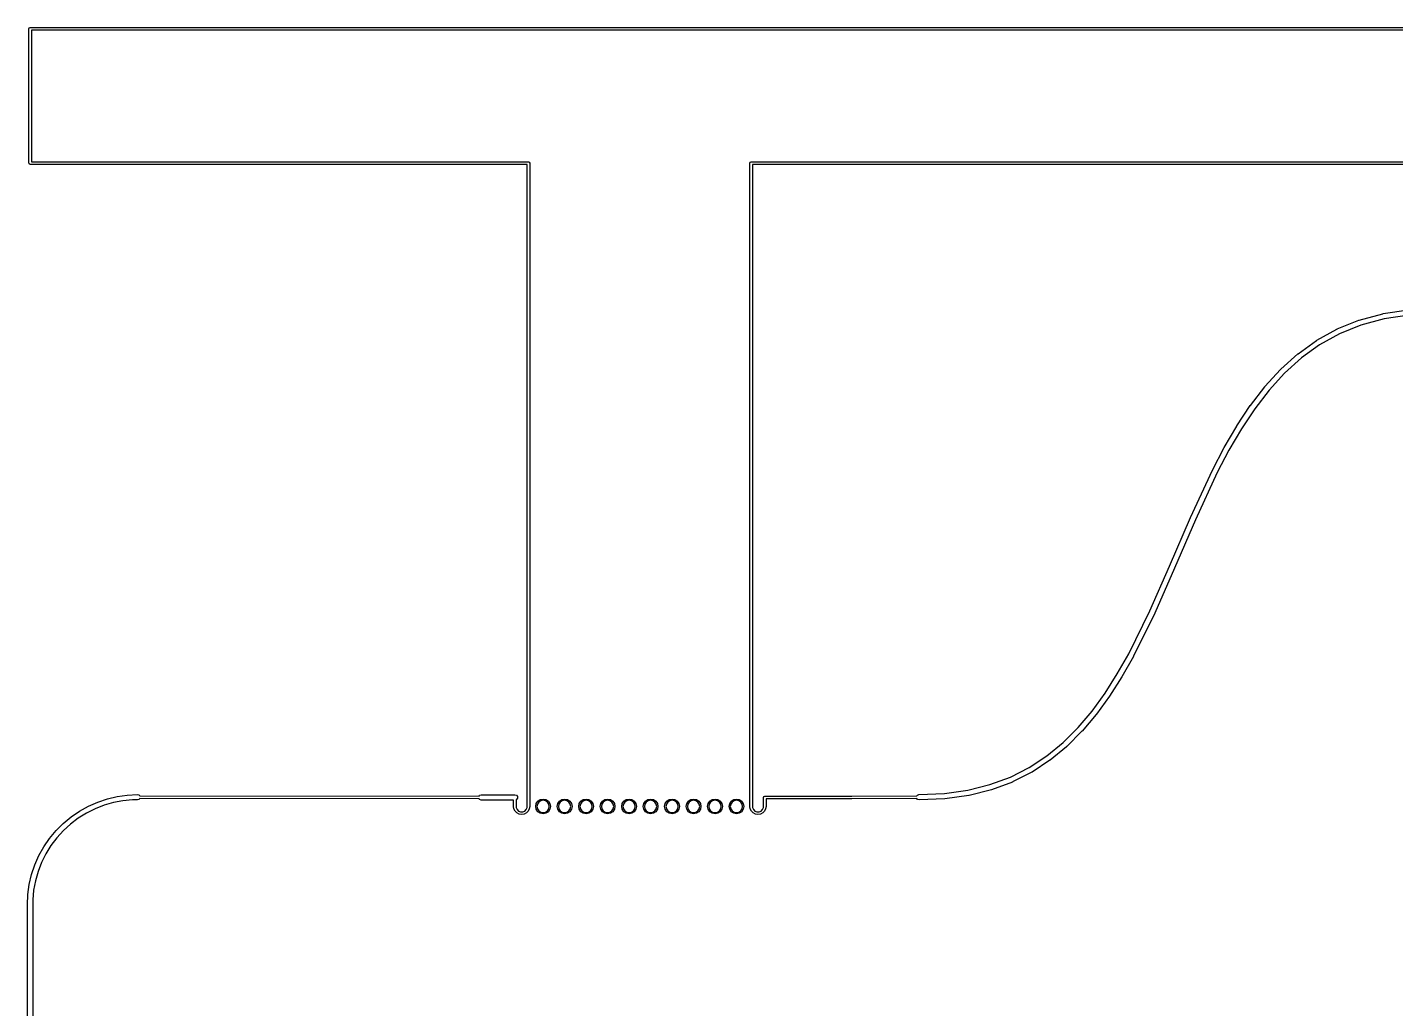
# Model space of a CAD drawing. Extents: x 3.5 to 9.7, y -11.3 to 0.2.
# Drawn here: x 3.453 to 5.459, y -1.265 to 0.173 of the extents above; entities that cross this region are included whole.
import ezdxf

# ---------------------------------------------------------------- set-up
doc = ezdxf.new("R2010")
doc.units = 0
doc.header["$MEASUREMENT"] = 0
doc.layers.add('BLACK', color=7, linetype='CONTINUOUS')

msp = doc.modelspace()

# ---------------------------------------------------------------- linework, layer by layer
at = {"layer": 'BLACK', "linetype": 'CONTINUOUS'}
for p, q in [((3.45512, 0.171163), (3.4557, 0.172555)), ((3.45512, -0.025688), (3.45512, 0.171163)), ((3.4557, 0.172555), (3.45709, 0.173131)), ((3.45709, 0.173131), (4.18761, 0.173131)), ((4.18761, 0.169194), (3.45906, 0.169194)), ((3.45906, 0.169194), (3.45906, -0.023719)), ((4.18761, 0.173131), (4.51438, 0.173131)), ((4.51438, 0.169194), (4.18761, 0.169194)), ((4.51438, 0.173131), (9.7063, 0.173131)), ((9.70433, 0.169194), (4.51438, 0.169194)), ((3.4557, -0.02708), (3.45512, -0.025688)), ((3.45709, -0.027656), (3.4557, -0.02708)), ((4.18564, -0.027656), (3.45709, -0.027656)), ((3.45906, -0.023719), (4.18761, -0.023719)), ((4.18564, -0.968795), (4.18564, -0.027656)), ((4.18761, -0.023719), (4.189, -0.024296)), ((4.189, -0.024296), (4.18958, -0.025688)), ((4.18958, -0.025688), (4.18958, -0.968795)), ((4.51241, -0.025688), (4.51299, -0.024296)), ((4.51241, -0.968795), (4.51241, -0.025688)), ((4.51299, -0.024296), (4.51438, -0.023719)), ((4.51438, -0.023719), (7.48642, -0.023719)), ((4.51635, -0.027656), (4.51635, -0.968795)), ((7.48445, -0.027656), (4.51635, -0.027656)), ((5.37337, -0.268916), (5.40528, -0.256008)), ((5.40528, -0.256008), (5.40553, -0.255991)), ((5.40553, -0.255991), (5.40573, -0.255858)), ((5.40573, -0.255858), (5.44024, -0.246507)), ((5.44209, -0.254165), (5.40802, -0.263396)), ((5.44024, -0.246507), (5.44047, -0.246518)), ((5.44047, -0.246518), (5.44068, -0.246415)), ((5.44068, -0.246415), (5.47789, -0.240749)), ((5.47887, -0.248564), (5.44209, -0.254165)), ((5.34351, -0.285419), (5.37294, -0.269122)), ((5.37655, -0.276126), (5.34753, -0.292196)), ((5.37294, -0.269122), (5.37318, -0.269075)), ((5.37318, -0.269075), (5.37337, -0.268916)), ((5.40802, -0.263396), (5.37655, -0.276126)), ((5.31601, -0.30515), (5.34312, -0.285667)), ((5.34753, -0.292196), (5.32079, -0.311418)), ((5.34312, -0.285667), (5.34335, -0.285594)), ((5.34335, -0.285594), (5.34351, -0.285419)), ((5.29074, -0.327856), (5.31568, -0.30542)), ((5.32079, -0.311418), (5.29615, -0.333582)), ((5.31568, -0.30542), (5.31588, -0.30533)), ((5.31588, -0.30533), (5.31601, -0.30515)), ((5.26749, -0.353261), (5.29046, -0.328127)), ((5.29615, -0.333582), (5.27342, -0.35845)), ((5.29046, -0.328127), (5.29064, -0.328029)), ((5.29064, -0.328029), (5.29074, -0.327856)), ((5.24608, -0.381071), (5.26728, -0.353516)), ((5.27342, -0.35845), (5.25241, -0.385761)), ((5.26728, -0.353516), (5.26742, -0.353419)), ((5.26742, -0.353419), (5.26749, -0.353261)), ((5.24603, -0.381208), (5.24608, -0.381071)), ((5.22627, -0.410981), (5.24592, -0.381299)), ((5.25241, -0.385761), (5.2329, -0.415231)), ((5.24592, -0.381299), (5.24603, -0.381208)), ((5.20784, -0.442678), (5.22615, -0.411176)), ((5.2329, -0.415231), (5.2147, -0.446558)), ((5.22615, -0.411176), (5.22624, -0.411096)), ((5.22624, -0.411096), (5.22627, -0.410981)), ((5.19054, -0.47584), (5.20776, -0.442836)), ((5.2147, -0.446558), (5.19757, -0.4794)), ((5.20776, -0.442836), (5.20782, -0.44277)), ((5.20782, -0.44277), (5.20784, -0.442678)), ((5.15836, -0.545196), (5.19046, -0.476004)), ((5.19757, -0.4794), (5.16553, -0.548461)), ((5.19046, -0.476004), (5.19053, -0.475934)), ((5.19053, -0.475934), (5.19054, -0.47584)), ((5.12769, -0.616471), (5.15832, -0.545297)), ((5.16553, -0.548461), (5.13492, -0.6196)), ((5.15832, -0.545297), (5.15836, -0.545253)), ((5.15836, -0.545253), (5.15836, -0.545196)), ((5.0987, -0.682228), (5.12769, -0.616471)), ((5.1349, -0.619633), (5.10587, -0.685483)), ((5.13492, -0.6196), (5.1349, -0.619614)), ((5.1349, -0.619614), (5.1349, -0.619633)), ((5.06767, -0.745062), (5.0987, -0.682228)), ((5.10579, -0.685637), (5.07468, -0.748647)), ((5.10581, -0.685549), (5.10579, -0.685637)), ((5.10587, -0.685483), (5.10581, -0.685549)), ((5.05094, -0.774641), (5.06767, -0.745062)), ((5.07458, -0.748842), (5.05775, -0.778604)), ((5.0746, -0.748729), (5.07458, -0.748842)), ((5.07468, -0.748647), (5.0746, -0.748729)), ((5.03312, -0.802702), (5.05094, -0.774641)), ((5.05764, -0.778776), (5.03971, -0.807026)), ((5.05767, -0.778675), (5.05764, -0.778776)), ((5.05775, -0.778604), (5.05767, -0.778675)), ((5.01405, -0.828969), (5.03312, -0.802702)), ((5.03957, -0.807229), (5.02034, -0.833713)), ((5.03961, -0.807107), (5.03957, -0.807229)), ((5.03971, -0.807026), (5.03961, -0.807107)), ((4.99356, -0.853204), (5.01405, -0.828969)), ((5.02016, -0.833942), (4.99946, -0.858417)), ((5.02022, -0.833802), (5.02016, -0.833942)), ((5.02034, -0.833713), (5.02022, -0.833802)), ((4.97148, -0.875186), (4.99356, -0.853204)), ((4.99923, -0.858665), (4.9769, -0.8809)), ((4.99931, -0.858509), (4.99923, -0.858665)), ((4.99946, -0.858417), (4.99931, -0.858509)), ((4.94765, -0.894713), (4.97148, -0.875186)), ((4.97661, -0.881155), (4.95248, -0.900934)), ((4.97672, -0.880989), (4.97661, -0.881155)), ((4.9769, -0.8809), (4.97672, -0.880989)), ((4.92193, -0.9116), (4.94765, -0.894713)), ((4.95215, -0.90118), (4.92607, -0.918302)), ((4.95228, -0.901013), (4.95215, -0.90118)), ((4.95248, -0.900934), (4.95228, -0.901013)), ((4.89418, -0.925683), (4.92193, -0.9116)), ((4.92569, -0.918522), (4.89754, -0.932806)), ((4.92585, -0.918362), (4.92569, -0.918522)), ((4.92607, -0.918302), (4.92585, -0.918362)), ((4.83203, -0.944878), (4.86425, -0.936818)), ((4.86425, -0.936818), (4.89418, -0.925683)), ((4.89713, -0.932985), (4.86679, -0.944274)), ((4.89731, -0.932842), (4.89713, -0.932985)), ((4.89754, -0.932806), (4.89731, -0.932842)), ((3.54262, -0.968328), (3.55626, -0.962306)), ((3.55626, -0.962306), (3.57039, -0.957568)), ((3.57039, -0.957568), (3.58491, -0.954154)), ((3.59333, -0.96059), (3.57938, -0.963199)), ((3.58491, -0.954154), (3.59967, -0.952094)), ((3.60747, -0.95928), (3.59333, -0.96059)), ((3.59967, -0.952094), (3.61457, -0.951406)), ((3.61457, -0.95928), (3.60747, -0.95928)), ((3.61457, -0.951406), (3.61457, -0.951405)), ((3.61457, -0.951405), (3.61654, -0.951932)), ((3.61654, -0.958751), (3.61457, -0.959279)), ((3.61457, -0.959279), (3.61457, -0.95928)), ((3.61654, -0.951932), (3.61798, -0.953373)), ((3.61798, -0.957311), (3.61654, -0.958751)), ((3.61798, -0.953373), (3.61798, -0.953374)), ((3.61798, -0.953374), (4.11531, -0.953542)), ((4.11531, -0.957479), (3.61798, -0.957311)), ((4.11531, -0.953542), (4.1162, -0.952327)), ((4.1162, -0.958697), (4.11531, -0.957479)), ((4.1162, -0.952327), (4.11851, -0.951575)), ((4.11851, -0.959449), (4.1162, -0.958697)), ((4.11851, -0.951575), (4.16792, -0.951575)), ((4.16595, -0.959449), (4.11851, -0.959449)), ((4.16595, -0.968795), (4.16595, -0.959449)), ((4.16792, -0.951575), (4.17024, -0.952327)), ((4.17024, -0.958697), (4.16989, -0.958809)), ((4.16989, -0.958809), (4.16989, -0.968795)), ((4.17024, -0.952327), (4.17167, -0.954295)), ((4.17167, -0.956728), (4.17024, -0.958697)), ((4.17167, -0.954295), (4.17167, -0.956728)), ((4.19926, -0.964652), (4.20161, -0.961139)), ((4.20288, -0.962408), (4.20092, -0.965339)), ((4.20161, -0.961139), (4.20512, -0.958792)), ((4.20581, -0.960451), (4.20288, -0.962408)), ((4.20512, -0.958792), (4.20926, -0.957968)), ((4.20926, -0.959763), (4.20581, -0.960451)), ((4.20926, -0.957968), (4.21341, -0.958792)), ((4.21272, -0.960451), (4.20926, -0.959763)), ((4.21565, -0.962408), (4.21272, -0.960451)), ((4.21341, -0.958792), (4.21692, -0.961139)), ((4.21761, -0.965339), (4.21565, -0.962408)), ((4.21692, -0.961139), (4.21926, -0.964652)), ((4.23076, -0.964652), (4.2331, -0.961139)), ((4.23437, -0.962408), (4.23241, -0.965339)), ((4.2331, -0.961139), (4.23661, -0.958792)), ((4.2373, -0.960451), (4.23437, -0.962408)), ((4.23661, -0.958792), (4.24076, -0.957968)), ((4.24076, -0.959763), (4.2373, -0.960451)), ((4.24076, -0.957968), (4.2449, -0.958792)), ((4.24421, -0.960451), (4.24076, -0.959763)), ((4.24714, -0.962408), (4.24421, -0.960451)), ((4.2449, -0.958792), (4.24841, -0.961139)), ((4.2491, -0.965339), (4.24714, -0.962408)), ((4.24841, -0.961139), (4.25076, -0.964652)), ((4.26225, -0.964652), (4.2646, -0.961139)), ((4.26587, -0.962408), (4.26391, -0.965339)), ((4.2646, -0.961139), (4.26811, -0.958792)), ((4.2688, -0.960451), (4.26587, -0.962408)), ((4.26811, -0.958792), (4.27225, -0.957968)), ((4.27225, -0.959763), (4.2688, -0.960451)), ((4.27225, -0.957968), (4.2764, -0.958792)), ((4.27571, -0.960451), (4.27225, -0.959763)), ((4.27864, -0.962408), (4.27571, -0.960451)), ((4.2764, -0.958792), (4.27991, -0.961139)), ((4.2806, -0.965339), (4.27864, -0.962408)), ((4.27991, -0.961139), (4.28226, -0.964652)), ((4.29375, -0.964652), (4.29609, -0.961139)), ((4.29736, -0.962408), (4.29541, -0.965339)), ((4.29609, -0.961139), (4.29961, -0.958792)), ((4.30029, -0.960451), (4.29736, -0.962408)), ((4.29961, -0.958792), (4.30375, -0.957968)), ((4.30375, -0.959763), (4.30029, -0.960451)), ((4.30375, -0.957968), (4.30789, -0.958792)), ((4.30721, -0.960451), (4.30375, -0.959763)), ((4.31014, -0.962408), (4.30721, -0.960451)), ((4.30789, -0.958792), (4.31141, -0.961139)), ((4.31209, -0.965339), (4.31014, -0.962408)), ((4.31141, -0.961139), (4.31375, -0.964652)), ((4.32524, -0.964652), (4.32759, -0.961139)), ((4.32886, -0.962408), (4.3269, -0.965339)), ((4.32759, -0.961139), (4.3311, -0.958792)), ((4.33179, -0.960451), (4.32886, -0.962408)), ((4.3311, -0.958792), (4.33525, -0.957968)), ((4.33525, -0.959763), (4.33179, -0.960451)), ((4.33525, -0.957968), (4.33939, -0.958792)), ((4.3387, -0.960451), (4.33525, -0.959763)), ((4.34163, -0.962408), (4.3387, -0.960451)), ((4.33939, -0.958792), (4.3429, -0.961139)), ((4.34359, -0.965339), (4.34163, -0.962408)), ((4.3429, -0.961139), (4.34525, -0.964652)), ((4.35674, -0.964652), (4.35909, -0.961139)), ((4.36036, -0.962408), (4.3584, -0.965339)), ((4.35909, -0.961139), (4.3626, -0.958792)), ((4.36329, -0.960451), (4.36036, -0.962408)), ((4.3626, -0.958792), (4.36674, -0.957968)), ((4.36674, -0.959763), (4.36329, -0.960451)), ((4.36674, -0.957968), (4.37089, -0.958792)), ((4.3702, -0.960451), (4.36674, -0.959763)), ((4.37313, -0.962408), (4.3702, -0.960451)), ((4.37089, -0.958792), (4.3744, -0.961139)), ((4.37509, -0.965339), (4.37313, -0.962408)), ((4.3744, -0.961139), (4.37674, -0.964652)), ((4.38824, -0.964652), (4.39058, -0.961139)), ((4.39185, -0.962408), (4.38989, -0.965339)), ((4.39058, -0.961139), (4.39409, -0.958792)), ((4.39478, -0.960451), (4.39185, -0.962408)), ((4.39409, -0.958792), (4.39824, -0.957968)), ((4.39824, -0.959763), (4.39478, -0.960451)), ((4.39824, -0.957968), (4.40238, -0.958792)), ((4.40169, -0.960451), (4.39824, -0.959763)), ((4.40462, -0.962408), (4.40169, -0.960451)), ((4.40238, -0.958792), (4.40589, -0.961139)), ((4.40658, -0.965339), (4.40462, -0.962408)), ((4.40589, -0.961139), (4.40824, -0.964652)), ((4.41973, -0.964652), (4.42208, -0.961139)), ((4.42335, -0.962408), (4.42139, -0.965339)), ((4.42208, -0.961139), (4.42559, -0.958792)), ((4.42628, -0.960451), (4.42335, -0.962408)), ((4.42559, -0.958792), (4.42973, -0.957968)), ((4.42973, -0.959763), (4.42628, -0.960451)), ((4.42973, -0.957968), (4.43388, -0.958792)), ((4.43319, -0.960451), (4.42973, -0.959763)), ((4.43612, -0.962408), (4.43319, -0.960451)), ((4.43388, -0.958792), (4.43739, -0.961139)), ((4.43808, -0.965339), (4.43612, -0.962408)), ((4.43739, -0.961139), (4.43974, -0.964652)), ((4.45123, -0.964652), (4.45357, -0.961139)), ((4.45484, -0.962408), (4.45289, -0.965339)), ((4.45357, -0.961139), (4.45709, -0.958792)), ((4.45777, -0.960451), (4.45484, -0.962408)), ((4.45709, -0.958792), (4.46123, -0.957968)), ((4.46123, -0.959763), (4.45777, -0.960451)), ((4.46123, -0.957968), (4.46537, -0.958792)), ((4.46469, -0.960451), (4.46123, -0.959763)), ((4.46762, -0.962408), (4.46469, -0.960451)), ((4.46537, -0.958792), (4.46889, -0.961139)), ((4.46957, -0.965339), (4.46762, -0.962408)), ((4.46889, -0.961139), (4.47123, -0.964652)), ((4.48272, -0.964652), (4.48507, -0.961139)), ((4.48634, -0.962408), (4.48438, -0.965339)), ((4.48507, -0.961139), (4.48858, -0.958792)), ((4.48927, -0.960451), (4.48634, -0.962408)), ((4.48858, -0.958792), (4.49273, -0.957968)), ((4.49273, -0.959763), (4.48927, -0.960451)), ((4.49273, -0.957968), (4.49687, -0.958792)), ((4.49618, -0.960451), (4.49273, -0.959763)), ((4.49911, -0.962408), (4.49618, -0.960451)), ((4.49687, -0.958792), (4.50038, -0.961139)), ((4.50107, -0.965339), (4.49911, -0.962408)), ((4.50038, -0.961139), (4.50273, -0.964652)), ((4.5321, -0.955512), (4.53267, -0.95412)), ((4.5321, -0.968795), (4.5321, -0.955512)), ((4.53267, -0.95412), (4.53406, -0.953543)), ((4.53406, -0.953543), (4.66181, -0.953543)), ((4.66181, -0.95748), (4.53603, -0.95748)), ((4.53603, -0.95748), (4.53603, -0.968795)), ((4.66181, -0.953543), (4.75722, -0.953379)), ((4.75719, -0.957316), (4.66181, -0.95748)), ((4.66181, -0.95748), (4.66181, -0.95748)), ((4.66181, -0.95748), (4.66181, -0.95748)), ((4.75824, -0.958626), (4.75719, -0.957316)), ((4.75722, -0.953379), (4.75796, -0.952262)), ((4.75796, -0.952262), (4.76023, -0.951409)), ((4.76058, -0.959275), (4.75824, -0.958626)), ((4.76023, -0.951409), (4.79744, -0.949763)), ((4.79797, -0.957621), (4.76058, -0.959275)), ((4.79744, -0.949763), (4.83203, -0.944878)), ((4.79816, -0.957552), (4.79797, -0.957621)), ((4.79835, -0.957586), (4.79816, -0.957552)), ((4.83334, -0.952646), (4.79835, -0.957586)), ((4.83353, -0.952552), (4.83334, -0.952646)), ((4.83374, -0.952567), (4.83353, -0.952552)), ((4.86637, -0.944404), (4.83374, -0.952567)), ((4.86656, -0.944284), (4.86637, -0.944404)), ((4.86679, -0.944274), (4.86656, -0.944284)), ((3.51729, -0.984009), (3.52959, -0.975583)), ((3.53977, -0.978541), (3.5277, -0.986015)), ((3.52959, -0.975583), (3.54262, -0.968328)), ((3.55248, -0.972212), (3.53977, -0.978541)), ((3.56572, -0.967084), (3.55248, -0.972212)), ((3.57938, -0.963199), (3.56572, -0.967084)), ((4.16653, -0.972445), (4.16595, -0.968795)), ((4.16821, -0.975737), (4.16653, -0.972445)), ((4.17082, -0.97835), (4.16821, -0.975737)), ((4.16989, -0.968795), (4.16989, -0.970361)), ((4.16989, -0.970361), (4.17109, -0.973255)), ((4.17412, -0.980028), (4.17082, -0.97835)), ((4.17109, -0.973255), (4.17331, -0.97547)), ((4.17331, -0.97547), (4.1762, -0.976669)), ((4.17777, -0.980606), (4.17412, -0.980028)), ((4.1762, -0.976669), (4.17933, -0.976669)), ((4.18142, -0.980028), (4.17777, -0.980606)), ((4.17933, -0.976669), (4.18223, -0.97547)), ((4.18471, -0.97835), (4.18142, -0.980028)), ((4.18223, -0.97547), (4.18444, -0.973255)), ((4.18444, -0.973255), (4.18564, -0.970361)), ((4.18732, -0.975737), (4.18471, -0.97835)), ((4.18564, -0.970361), (4.18564, -0.968795)), ((4.189, -0.972445), (4.18732, -0.975737)), ((4.18958, -0.968795), (4.189, -0.972445)), ((4.19844, -0.968795), (4.19926, -0.964652)), ((4.19926, -0.972938), (4.19844, -0.968795)), ((4.20161, -0.976451), (4.19926, -0.972938)), ((4.20092, -0.965339), (4.20023, -0.968795)), ((4.20023, -0.968795), (4.20092, -0.972251)), ((4.20092, -0.972251), (4.20288, -0.975181)), ((4.20512, -0.978798), (4.20161, -0.976451)), ((4.20288, -0.975181), (4.20581, -0.977139)), ((4.20926, -0.979622), (4.20512, -0.978798)), ((4.20581, -0.977139), (4.20926, -0.977827)), ((4.20926, -0.977827), (4.21272, -0.977139)), ((4.21341, -0.978798), (4.20926, -0.979622)), ((4.21272, -0.977139), (4.21565, -0.975181)), ((4.21692, -0.976451), (4.21341, -0.978798)), ((4.21565, -0.975181), (4.21761, -0.972251)), ((4.21926, -0.972938), (4.21692, -0.976451)), ((4.21829, -0.968795), (4.21761, -0.965339)), ((4.21761, -0.972251), (4.21829, -0.968795)), ((4.21926, -0.964652), (4.22009, -0.968795)), ((4.22009, -0.968795), (4.21926, -0.972938)), ((4.22993, -0.968795), (4.23076, -0.964652)), ((4.23076, -0.972938), (4.22993, -0.968795)), ((4.2331, -0.976451), (4.23076, -0.972938)), ((4.23241, -0.965339), (4.23173, -0.968795)), ((4.23173, -0.968795), (4.23241, -0.972251)), ((4.23241, -0.972251), (4.23437, -0.975181)), ((4.23661, -0.978798), (4.2331, -0.976451)), ((4.23437, -0.975181), (4.2373, -0.977139)), ((4.24076, -0.979622), (4.23661, -0.978798)), ((4.2373, -0.977139), (4.24076, -0.977827)), ((4.24076, -0.977827), (4.24421, -0.977139)), ((4.2449, -0.978798), (4.24076, -0.979622)), ((4.24421, -0.977139), (4.24714, -0.975181)), ((4.24841, -0.976451), (4.2449, -0.978798)), ((4.24714, -0.975181), (4.2491, -0.972251)), ((4.25076, -0.972938), (4.24841, -0.976451)), ((4.24979, -0.968795), (4.2491, -0.965339)), ((4.2491, -0.972251), (4.24979, -0.968795)), ((4.25076, -0.964652), (4.25158, -0.968795)), ((4.25158, -0.968795), (4.25076, -0.972938)), ((4.26143, -0.968795), (4.26225, -0.964652)), ((4.26225, -0.972938), (4.26143, -0.968795)), ((4.2646, -0.976451), (4.26225, -0.972938)), ((4.26391, -0.965339), (4.26322, -0.968795)), ((4.26322, -0.968795), (4.26391, -0.972251)), ((4.26391, -0.972251), (4.26587, -0.975181)), ((4.26811, -0.978798), (4.2646, -0.976451)), ((4.26587, -0.975181), (4.2688, -0.977139)), ((4.27225, -0.979622), (4.26811, -0.978798)), ((4.2688, -0.977139), (4.27225, -0.977827)), ((4.27225, -0.977827), (4.27571, -0.977139)), ((4.2764, -0.978798), (4.27225, -0.979622)), ((4.27571, -0.977139), (4.27864, -0.975181)), ((4.27991, -0.976451), (4.2764, -0.978798)), ((4.27864, -0.975181), (4.2806, -0.972251)), ((4.28226, -0.972938), (4.27991, -0.976451)), ((4.28129, -0.968795), (4.2806, -0.965339)), ((4.2806, -0.972251), (4.28129, -0.968795)), ((4.28226, -0.964652), (4.28308, -0.968795)), ((4.28308, -0.968795), (4.28226, -0.972938)), ((4.29292, -0.968795), (4.29375, -0.964652)), ((4.29375, -0.972938), (4.29292, -0.968795)), ((4.29609, -0.976451), (4.29375, -0.972938)), ((4.29541, -0.965339), (4.29472, -0.968795)), ((4.29472, -0.968795), (4.29541, -0.972251)), ((4.29541, -0.972251), (4.29736, -0.975181)), ((4.29961, -0.978798), (4.29609, -0.976451)), ((4.29736, -0.975181), (4.30029, -0.977139)), ((4.30375, -0.979622), (4.29961, -0.978798)), ((4.30029, -0.977139), (4.30375, -0.977827)), ((4.30375, -0.977827), (4.30721, -0.977139)), ((4.30789, -0.978798), (4.30375, -0.979622)), ((4.30721, -0.977139), (4.31014, -0.975181)), ((4.31141, -0.976451), (4.30789, -0.978798)), ((4.31014, -0.975181), (4.31209, -0.972251)), ((4.31375, -0.972938), (4.31141, -0.976451)), ((4.31278, -0.968795), (4.31209, -0.965339)), ((4.31209, -0.972251), (4.31278, -0.968795)), ((4.31375, -0.964652), (4.31458, -0.968795)), ((4.31458, -0.968795), (4.31375, -0.972938)), ((4.32442, -0.968795), (4.32524, -0.964652)), ((4.32524, -0.972938), (4.32442, -0.968795)), ((4.32759, -0.976451), (4.32524, -0.972938)), ((4.3269, -0.965339), (4.32621, -0.968795)), ((4.32621, -0.968795), (4.3269, -0.972251)), ((4.3269, -0.972251), (4.32886, -0.975181)), ((4.3311, -0.978798), (4.32759, -0.976451)), ((4.32886, -0.975181), (4.33179, -0.977139)), ((4.33525, -0.979622), (4.3311, -0.978798)), ((4.33179, -0.977139), (4.33525, -0.977827)), ((4.33525, -0.977827), (4.3387, -0.977139)), ((4.33939, -0.978798), (4.33525, -0.979622)), ((4.3387, -0.977139), (4.34163, -0.975181)), ((4.3429, -0.976451), (4.33939, -0.978798)), ((4.34163, -0.975181), (4.34359, -0.972251)), ((4.34525, -0.972938), (4.3429, -0.976451)), ((4.34428, -0.968795), (4.34359, -0.965339)), ((4.34359, -0.972251), (4.34428, -0.968795)), ((4.34525, -0.964652), (4.34607, -0.968795)), ((4.34607, -0.968795), (4.34525, -0.972938)), ((4.35592, -0.968795), (4.35674, -0.964652)), ((4.35674, -0.972938), (4.35592, -0.968795)), ((4.35909, -0.976451), (4.35674, -0.972938)), ((4.3584, -0.965339), (4.35771, -0.968795)), ((4.35771, -0.968795), (4.3584, -0.972251)), ((4.3584, -0.972251), (4.36036, -0.975181)), ((4.3626, -0.978798), (4.35909, -0.976451)), ((4.36036, -0.975181), (4.36329, -0.977139)), ((4.36674, -0.979622), (4.3626, -0.978798)), ((4.36329, -0.977139), (4.36674, -0.977827)), ((4.36674, -0.977827), (4.3702, -0.977139)), ((4.37089, -0.978798), (4.36674, -0.979622)), ((4.3702, -0.977139), (4.37313, -0.975181)), ((4.3744, -0.976451), (4.37089, -0.978798)), ((4.37313, -0.975181), (4.37509, -0.972251)), ((4.37674, -0.972938), (4.3744, -0.976451)), ((4.37577, -0.968795), (4.37509, -0.965339)), ((4.37509, -0.972251), (4.37577, -0.968795)), ((4.37674, -0.964652), (4.37757, -0.968795)), ((4.37757, -0.968795), (4.37674, -0.972938)), ((4.38741, -0.968795), (4.38824, -0.964652)), ((4.38824, -0.972938), (4.38741, -0.968795)), ((4.39058, -0.976451), (4.38824, -0.972938)), ((4.38989, -0.965339), (4.38921, -0.968795)), ((4.38921, -0.968795), (4.38989, -0.972251)), ((4.38989, -0.972251), (4.39185, -0.975181)), ((4.39409, -0.978798), (4.39058, -0.976451)), ((4.39185, -0.975181), (4.39478, -0.977139)), ((4.39824, -0.979622), (4.39409, -0.978798)), ((4.39478, -0.977139), (4.39824, -0.977827)), ((4.39824, -0.977827), (4.40169, -0.977139)), ((4.40238, -0.978798), (4.39824, -0.979622)), ((4.40169, -0.977139), (4.40462, -0.975181)), ((4.40589, -0.976451), (4.40238, -0.978798)), ((4.40462, -0.975181), (4.40658, -0.972251)), ((4.40824, -0.972938), (4.40589, -0.976451)), ((4.40727, -0.968795), (4.40658, -0.965339)), ((4.40658, -0.972251), (4.40727, -0.968795)), ((4.40824, -0.964652), (4.40906, -0.968795)), ((4.40906, -0.968795), (4.40824, -0.972938)), ((4.41891, -0.968795), (4.41973, -0.964652)), ((4.41973, -0.972938), (4.41891, -0.968795)), ((4.42208, -0.976451), (4.41973, -0.972938)), ((4.42139, -0.965339), (4.4207, -0.968795)), ((4.4207, -0.968795), (4.42139, -0.972251)), ((4.42139, -0.972251), (4.42335, -0.975181)), ((4.42559, -0.978798), (4.42208, -0.976451)), ((4.42335, -0.975181), (4.42628, -0.977139)), ((4.42973, -0.979622), (4.42559, -0.978798)), ((4.42628, -0.977139), (4.42973, -0.977827)), ((4.42973, -0.977827), (4.43319, -0.977139)), ((4.43388, -0.978798), (4.42973, -0.979622)), ((4.43319, -0.977139), (4.43612, -0.975181)), ((4.43739, -0.976451), (4.43388, -0.978798)), ((4.43612, -0.975181), (4.43808, -0.972251)), ((4.43974, -0.972938), (4.43739, -0.976451)), ((4.43877, -0.968795), (4.43808, -0.965339)), ((4.43808, -0.972251), (4.43877, -0.968795)), ((4.43974, -0.964652), (4.44056, -0.968795)), ((4.44056, -0.968795), (4.43974, -0.972938)), ((4.4504, -0.968795), (4.45123, -0.964652)), ((4.45123, -0.972938), (4.4504, -0.968795)), ((4.45357, -0.976451), (4.45123, -0.972938)), ((4.45289, -0.965339), (4.4522, -0.968795)), ((4.4522, -0.968795), (4.45289, -0.972251)), ((4.45289, -0.972251), (4.45484, -0.975181)), ((4.45709, -0.978798), (4.45357, -0.976451)), ((4.45484, -0.975181), (4.45777, -0.977139)), ((4.46123, -0.979622), (4.45709, -0.978798)), ((4.45777, -0.977139), (4.46123, -0.977827)), ((4.46123, -0.977827), (4.46469, -0.977139)), ((4.46537, -0.978798), (4.46123, -0.979622)), ((4.46469, -0.977139), (4.46762, -0.975181)), ((4.46889, -0.976451), (4.46537, -0.978798)), ((4.46762, -0.975181), (4.46957, -0.972251)), ((4.47123, -0.972938), (4.46889, -0.976451)), ((4.47026, -0.968795), (4.46957, -0.965339)), ((4.46957, -0.972251), (4.47026, -0.968795)), ((4.47123, -0.964652), (4.47206, -0.968795)), ((4.47206, -0.968795), (4.47123, -0.972938)), ((4.4819, -0.968795), (4.48272, -0.964652)), ((4.48272, -0.972938), (4.4819, -0.968795)), ((4.48507, -0.976451), (4.48272, -0.972938)), ((4.48438, -0.965339), (4.48369, -0.968795)), ((4.48369, -0.968795), (4.48438, -0.972251)), ((4.48438, -0.972251), (4.48634, -0.975181)), ((4.48858, -0.978798), (4.48507, -0.976451)), ((4.48634, -0.975181), (4.48927, -0.977139)), ((4.49273, -0.979622), (4.48858, -0.978798)), ((4.48927, -0.977139), (4.49273, -0.977827)), ((4.49273, -0.977827), (4.49618, -0.977139)), ((4.49687, -0.978798), (4.49273, -0.979622)), ((4.49618, -0.977139), (4.49911, -0.975181)), ((4.50038, -0.976451), (4.49687, -0.978798)), ((4.49911, -0.975181), (4.50107, -0.972251)), ((4.50273, -0.972938), (4.50038, -0.976451)), ((4.50176, -0.968795), (4.50107, -0.965339)), ((4.50107, -0.972251), (4.50176, -0.968795)), ((4.50273, -0.964652), (4.50355, -0.968795)), ((4.50355, -0.968795), (4.50273, -0.972938)), ((4.51299, -0.972445), (4.51241, -0.968795)), ((4.51467, -0.975737), (4.51299, -0.972445)), ((4.51728, -0.97835), (4.51467, -0.975737)), ((4.51635, -0.968795), (4.51635, -0.970361)), ((4.51635, -0.970361), (4.51755, -0.973255)), ((4.52057, -0.980028), (4.51728, -0.97835)), ((4.51755, -0.973255), (4.51976, -0.97547)), ((4.51976, -0.97547), (4.52266, -0.976669)), ((4.52422, -0.980606), (4.52057, -0.980028)), ((4.52266, -0.976669), (4.52579, -0.976669)), ((4.52787, -0.980028), (4.52422, -0.980606)), ((4.52579, -0.976669), (4.52868, -0.97547)), ((4.53116, -0.97835), (4.52787, -0.980028)), ((4.52868, -0.97547), (4.5309, -0.973255)), ((4.5309, -0.973255), (4.5321, -0.970361)), ((4.53378, -0.975737), (4.53116, -0.97835)), ((4.5321, -0.970361), (4.5321, -0.968795)), ((4.53546, -0.972445), (4.53378, -0.975737)), ((4.53603, -0.968795), (4.53546, -0.972445)), ((3.49528, -1.00408), (3.50582, -0.993534)), ((3.50582, -0.993534), (3.51729, -0.984009)), ((3.51637, -0.994571), (3.50588, -1.00414)), ((3.5277, -0.986015), (3.51637, -0.994571)), ((3.47733, -1.02785), (3.48575, -1.01555)), ((3.48575, -1.01555), (3.49528, -1.00408)), ((3.49632, -1.01463), (3.48776, -1.02596)), ((3.50588, -1.00414), (3.49632, -1.01463)), ((3.46405, -1.05451), (3.47007, -1.04087)), ((3.47007, -1.04087), (3.47733, -1.02785)), ((3.48029, -1.03803), (3.47396, -1.05074)), ((3.48776, -1.02596), (3.48029, -1.03803)), ((3.45931, -1.06865), (3.46405, -1.05451)), ((3.47396, -1.05074), (3.46883, -1.06398)), ((3.45384, -1.09793), (3.4559, -1.08316)), ((3.4559, -1.08316), (3.45931, -1.06865)), ((3.46494, -1.07763), (3.46233, -1.09159)), ((3.46883, -1.06398), (3.46494, -1.07763)), ((3.45315, -1.11282), (3.45384, -1.09793)), ((3.46233, -1.09159), (3.46102, -1.10572)), ((3.45315, -3.86873), (3.45315, -1.11282)), ((3.46102, -1.10572), (3.46102, -1.11282)), ((3.46102, -1.11282), (3.46102, -3.86873))]:
    msp.add_line(p, q, dxfattribs=at)

doc.saveas('drawing.dxf')
